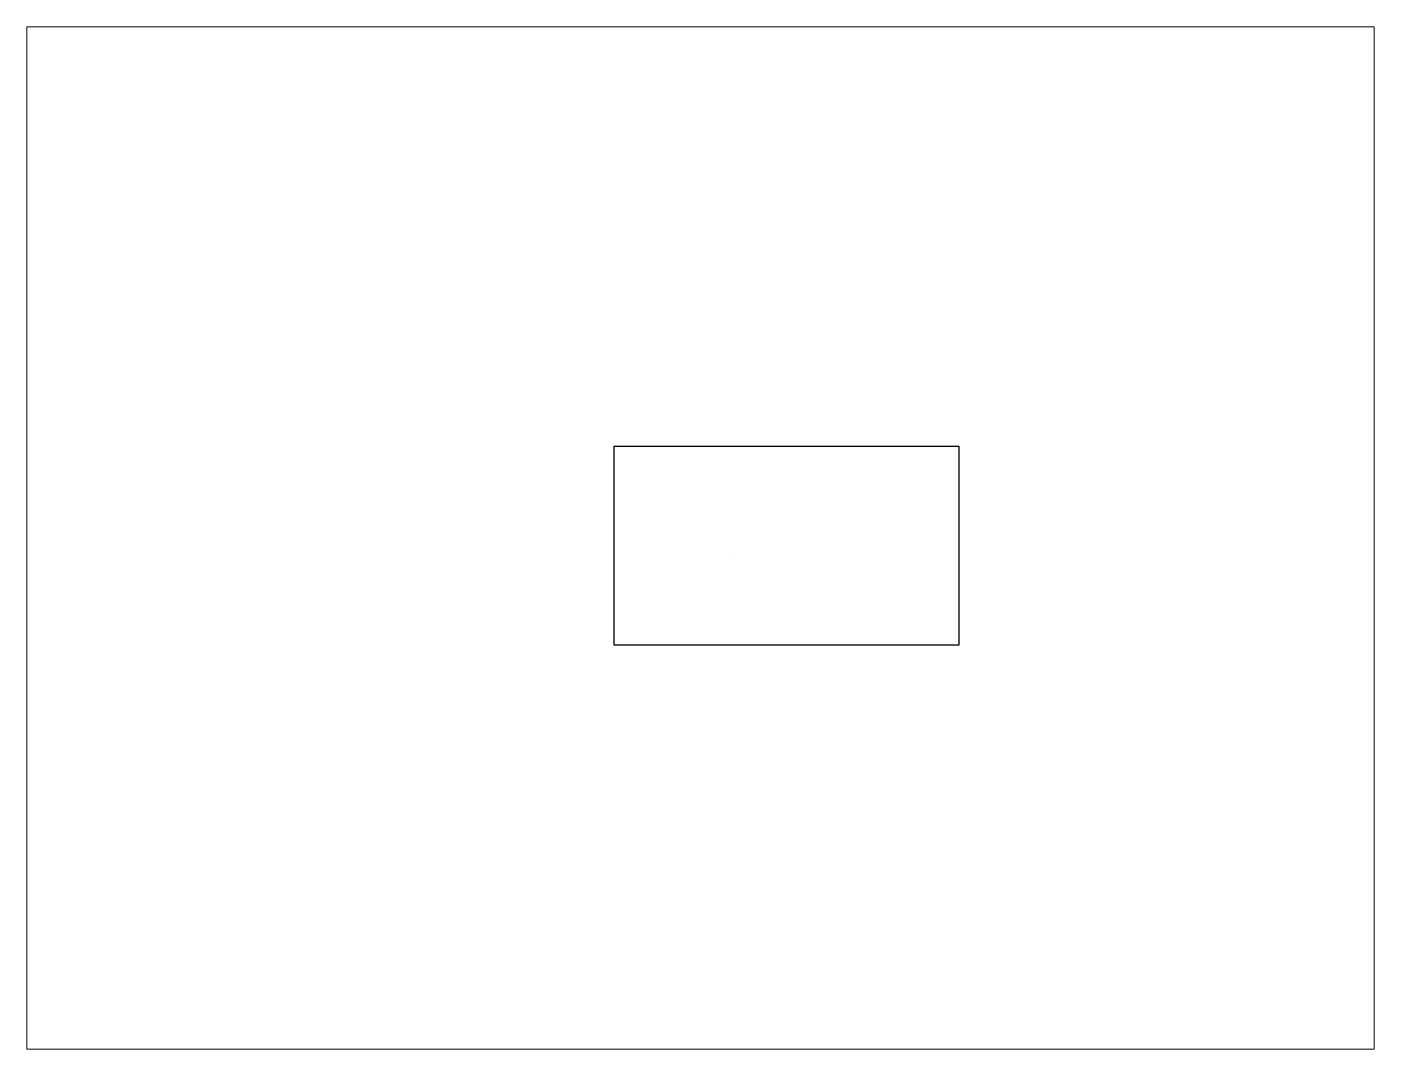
# Paper-space layout '布局1' of a CAD drawing. Header units: millimetres. Extents: x 26 to 231, y 20 to 176.
# The model-space entities are those that its viewports show. They can reach past a viewport. Long polylines and large blocks are cut down to what shows.
import ezdxf

# ---------------------------------------------------------------- set-up
doc = ezdxf.new("R2010")
doc.units = ezdxf.units.MM

msp = doc.modelspace()

# ---------------------------------------------------------------- linework, layer by layer
msp.add_line((7.62, -4.58), (7.62, -4.58))
msp.add_lwpolyline([(-9.46, 11.55), (39.65, 11.55), (39.65, -16.82), (-9.46, -16.82)], close=True)

psp = doc.layouts.new('布局1')

# ---------------------------------------------------------------- viewports
at = {"layer": '0', "view_target_point": (26.15, -7.73)}
psp.add_viewport(center=(128.5, 97.5), size=(205.6, 156), view_center_point=(-23.3, 6.17), view_height=145.6752, dxfattribs=at)

doc.saveas('drawing.dxf')
